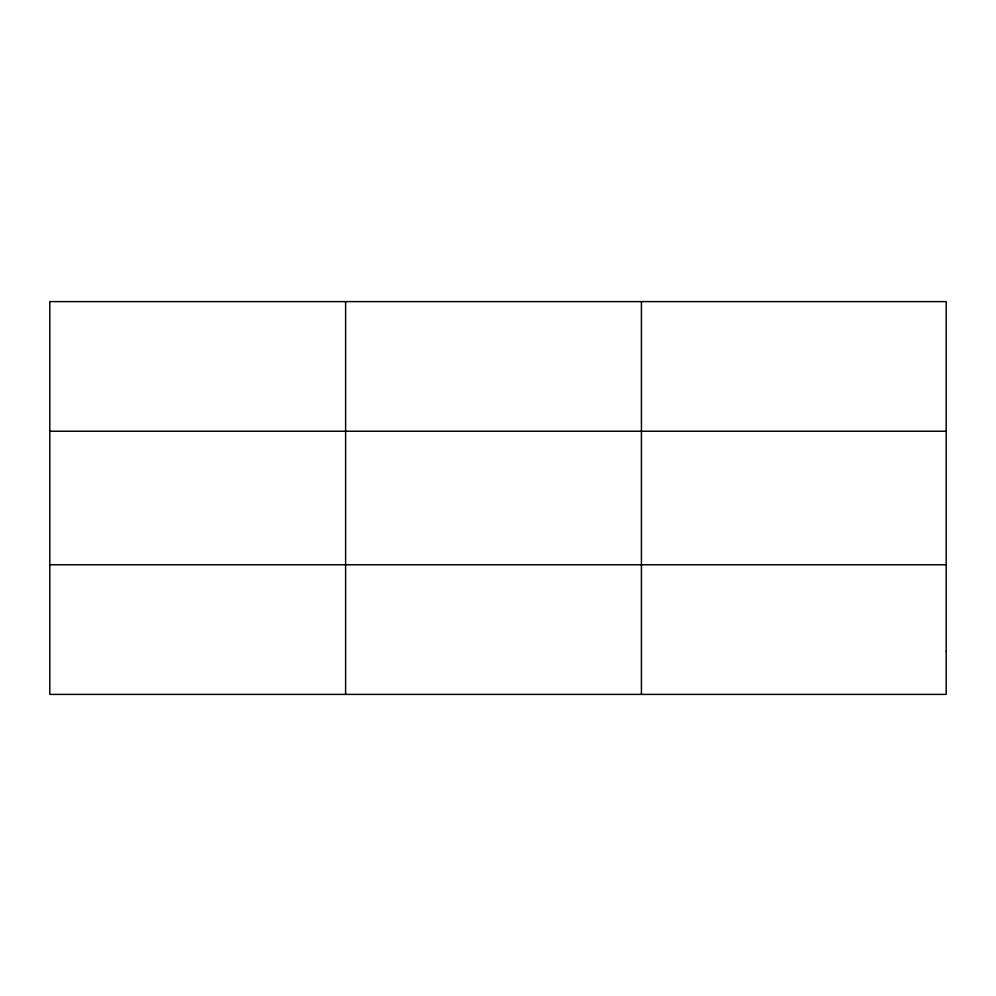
<?xml version="1.0" encoding="UTF-8"?>
<svg xmlns="http://www.w3.org/2000/svg" width="996" height="996" viewBox="0 0 996 996"><rect width="100%" height="100%" fill="white"/><g stroke="black" fill="none" stroke-linecap="round" stroke-linejoin="round"><path stroke-width="1.49" d="M345.612 301.601L345.612 694.399M641.424 301.601L641.424 694.399M49.8 431.231L946.2 431.231M49.8 564.769L946.2 564.769M946.2 651.185L946.2 694.399L49.8 694.399L49.8 301.601L946.2 301.601L946.2 651.185"/></g></svg>
